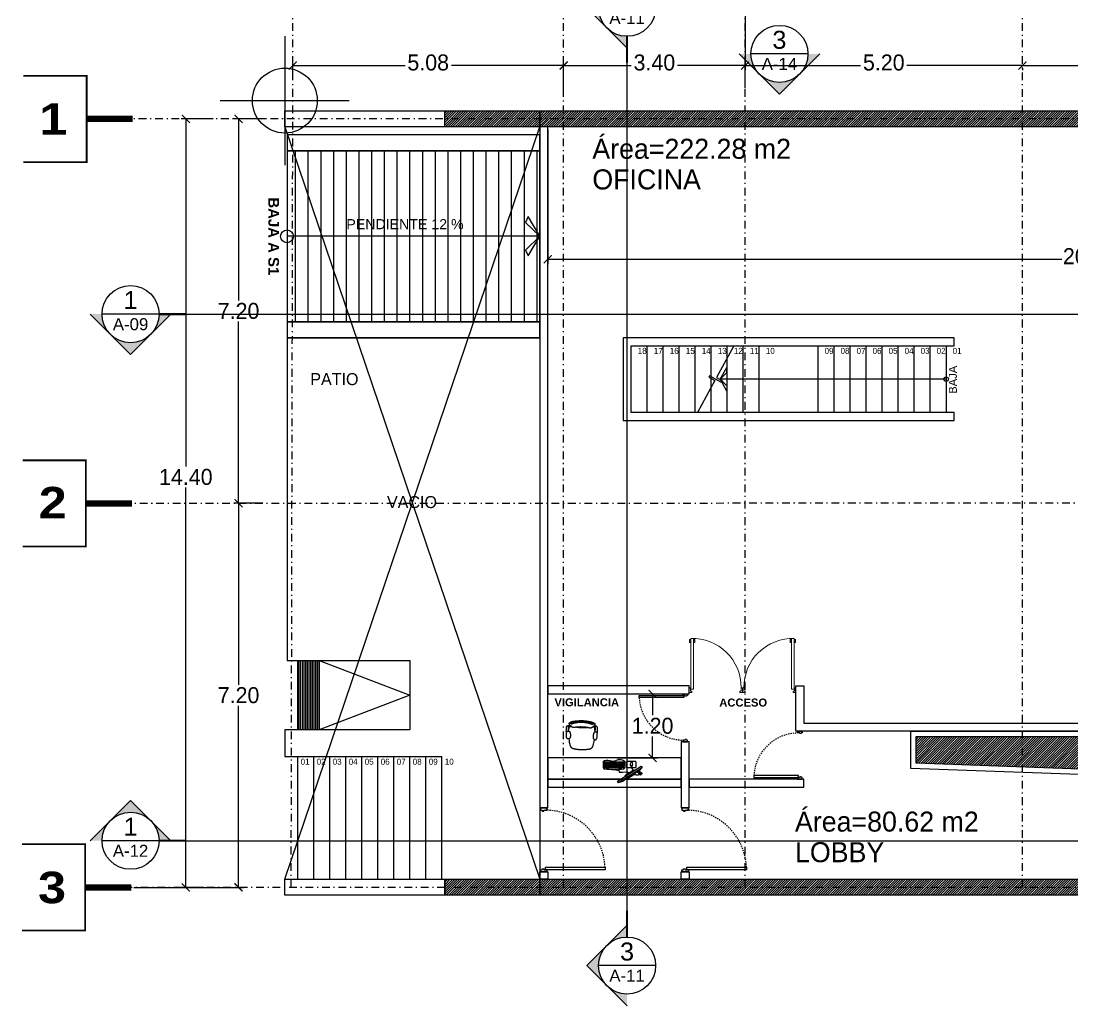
# Model space of a CAD drawing. Header units: millimetres. Extents: x -101 to 3415, y -52 to 1366.
# Drawn here: x 188.5 to 290.6, y 276.6 to 372.3 of the extents above; entities that cross this region are included whole.
import ezdxf
from ezdxf.enums import TextEntityAlignment as Align

# ---------------------------------------------------------------- set-up
doc = ezdxf.new("R2010")
doc.units = ezdxf.units.MM
doc.linetypes.add('DASHDOT2', pattern=[0.5, 0.25, -0.125, 0, -0.125])
doc.linetypes.add('XR PLANTA TIPO DE OFICINAS$0$HIDDEN2', pattern=[0.1875, 0.125, -0.0625])
doc.layers.add('00_ARQ', color=8, linetype='Continuous')
doc.styles.add('ARIAL', font='arial.ttf')
doc.styles.add('protot1', font='')
doc.styles.add('XR PB$0$XR PLANTA BAJA$0$estilo1', font='arialbd.ttf')
doc.styles.add('XR PB$0$XREF PLANTA BAJA$0$XREF PLANTA BAJA$0$PLANTA BAJA$1$TEXTO-ALB-125', font='arial.ttf', dxfattribs={"height": 0.19})
doc.styles.add('XR PLANTA TIPO DE OFICINAS$0$estilo1', font='arialbd.ttf')
doc.styles.add('XR PLANTA TIPO DE OFICINAS$0$TEXTO-ALB-100', font='arial.ttf', dxfattribs={"height": 0.15})
doc.styles.get('protot1').set_extended_font_data('Arial Black')
pattern_1 = [(45, (214.07732, 364.56311), (-0.11640017, 0.11640017), [])]

# ---------------------------------------------------------------- blocks, each defined once
blk = doc.blocks.new('saddaa')
at = {"linetype": 'ByBlock'}
for p, q in [((8.267, 57.39), (8.267, 54.972)), ((7.058, 56.181), (9.475, 56.181))]:
    blk.add_line(p, q, dxfattribs=at)
blk.add_circle((8.267, 56.181), 0.608, dxfattribs=at)
blk = doc.blocks.new('Compu')
at = {"linetype": 'Continuous'}
for p, q in [((979.49, 524.745), (979.49, 524.762)), ((979.49, 524.762), (979.506, 524.762)), ((979.49, 524.745), (979.506, 524.745)), ((979.49, 524.734), (979.506, 524.734)), ((979.49, 524.734), (979.49, 524.668)), ((979.49, 524.718), (979.506, 524.718)), ((979.49, 524.701), (979.506, 524.701)), ((979.49, 524.685), (979.506, 524.685)), ((979.49, 524.668), (979.506, 524.668)), ((979.49, 524.657), (979.506, 524.657)), ((979.49, 524.657), (979.506, 524.657)), ((979.49, 524.657), (979.49, 524.591)), ((979.49, 524.641), (979.506, 524.641)), ((979.49, 524.624), (979.506, 524.624)), ((979.612, 524.778), (979.505, 524.778)), ((979.506, 524.745), (979.506, 524.762)), ((979.506, 524.734), (979.506, 524.668)), ((979.506, 524.657), (979.506, 524.591)), ((979.523, 524.762), (979.605, 524.762)), ((979.523, 524.762), (979.523, 524.515)), ((979.523, 524.745), (979.605, 524.745)), ((979.523, 524.729), (979.605, 524.729)), ((979.523, 524.712), (979.605, 524.712)), ((979.523, 524.696), (979.589, 524.696)), ((979.523, 524.68), (979.589, 524.68)), ((979.523, 524.663), (979.589, 524.663)), ((979.523, 524.647), (979.589, 524.647)), ((979.523, 524.63), (979.589, 524.63)), ((979.539, 524.762), (979.539, 524.515)), ((979.556, 524.762), (979.556, 524.515)), ((979.572, 524.762), (979.572, 524.515)), ((979.589, 524.762), (979.589, 524.515)), ((979.605, 524.762), (979.605, 524.515)), ((979.209, 524.486), (979.24, 524.506)), ((979.493, 524.038), (979.209, 524.486)), ((979.24, 524.506), (979.525, 524.058)), ((979.49, 524.608), (979.506, 524.608)), ((979.49, 524.591), (979.506, 524.591)), ((979.49, 524.58), (979.506, 524.58)), ((979.49, 524.58), (979.49, 524.514)), ((979.49, 524.564), (979.506, 524.564)), ((979.49, 524.547), (979.506, 524.547)), ((979.49, 524.531), (979.506, 524.531)), ((979.49, 524.514), (979.506, 524.514)), ((979.49, 524.507), (979.506, 524.507)), ((979.49, 524.507), (979.49, 524.457)), ((979.49, 524.49), (979.506, 524.49)), ((979.49, 524.474), (979.506, 524.474)), ((979.49, 524.457), (979.506, 524.457)), ((979.49, 524.449), (979.49, 524.416)), ((979.49, 524.449), (979.506, 524.449)), ((979.506, 524.58), (979.506, 524.514)), ((979.506, 524.507), (979.506, 524.457)), ((979.506, 524.449), (979.506, 524.416)), ((979.523, 524.614), (979.589, 524.614)), ((979.523, 524.597), (979.605, 524.597)), ((979.523, 524.581), (979.605, 524.581)), ((979.523, 524.564), (979.605, 524.564)), ((979.523, 524.548), (979.605, 524.548)), ((979.523, 524.531), (979.605, 524.531)), ((979.523, 524.515), (979.605, 524.515)), ((979.523, 524.507), (979.556, 524.507)), ((979.523, 524.507), (979.523, 524.457)), ((979.523, 524.49), (979.556, 524.49)), ((979.523, 524.474), (979.556, 524.474)), ((979.523, 524.457), (979.556, 524.457)), ((979.523, 524.449), (979.605, 524.449)), ((979.523, 524.449), (979.523, 524.383)), ((979.523, 524.433), (979.589, 524.433)), ((979.539, 524.507), (979.539, 524.457)), ((979.539, 524.449), (979.539, 524.383)), ((979.556, 524.507), (979.556, 524.457)), ((979.556, 524.449), (979.556, 524.4)), ((979.572, 524.49), (979.572, 524.474)), ((979.572, 524.49), (979.605, 524.49)), ((979.572, 524.474), (979.605, 524.474)), ((979.572, 524.449), (979.572, 524.383)), ((979.589, 524.507), (979.589, 524.457)), ((979.589, 524.507), (979.605, 524.507)), ((979.589, 524.457), (979.605, 524.457)), ((979.589, 524.449), (979.589, 524.4)), ((979.605, 524.507), (979.605, 524.457)), ((979.605, 524.449), (979.605, 524.383)), ((979.42, 524.117), (979.249, 524.386)), ((979.283, 524.333), (979.277, 524.328)), ((979.379, 524.167), (979.277, 524.328)), ((979.339, 524.368), (979.331, 524.363)), ((979.442, 524.206), (979.339, 524.368)), ((979.49, 524.416), (979.506, 524.416)), ((979.49, 524.4), (979.506, 524.4)), ((979.49, 524.4), (979.49, 524.383)), ((979.49, 524.383), (979.506, 524.383)), ((979.505, 524.363), (979.612, 524.363)), ((979.506, 524.4), (979.506, 524.383)), ((979.519, 524.238), (979.522, 524.238)), ((979.523, 524.416), (979.605, 524.416)), ((979.523, 524.4), (979.605, 524.4)), ((979.523, 524.383), (979.605, 524.383)), ((979.525, 524.242), (979.532, 524.242)), ((979.525, 524.235), (979.532, 524.235)), ((979.535, 524.238), (979.538, 524.238)), ((979.538, 524.259), (979.538, 524.218)), ((979.386, 524.171), (979.379, 524.167)), ((979.388, 524.053), (979.391, 524.09)), ((979.442, 524.206), (979.434, 524.201)), ((979.525, 524.058), (979.493, 524.038))]:
    blk.add_line(p, q, dxfattribs=at)
for points in [[(979.469, 524.748, 0.041197), (979.469, 524.393, -1)], [(979.612, 524.778, -0.227424), (979.633, 524.653, 0.274794), (979.637, 524.527, -0.263799), (979.612, 524.363, 0.972735)]]:
    blk.add_lwpolyline(points, format="xyb", dxfattribs=at)
blk.add_lwpolyline([(979.507, 524.328), (979.6, 524.328, -0.414214), (979.617, 524.311), (979.617, 524.175, -0.414214), (979.6, 524.158), (979.507, 524.158, -0.414214), (979.49, 524.175), (979.49, 524.311, -0.414214)], format="xyb", close=True, dxfattribs=at)
for radius in [0.0298, 0.0198]:
    blk.add_circle((979.383, 524.072), radius, dxfattribs=at)
for centre, radius, start, end in [((979.51, 524.735), 0.0432, 97.0988, 162.6968), ((979.387, 524.476), 0.164, 184.4147, 213.3066), ((979.51, 524.405), 0.0432, 197.3347, 262.9327), ((979.525, 524.238), 0.00318, 90.0157, 270.0157), ((979.532, 524.238), 0.00318, 270.0157, 90.0157), ((979.56, 524.203), 0.164, 211.6026, 240.4945)]:
    blk.add_arc(centre, radius, start, end, dxfattribs=at)
for points, knots in [([(979.462, 524.57), (979.445, 524.446), (979.376, 524.534), (979.437, 524.329), (979.399, 524.292), (979.393, 524.283)], [0.0119838, 0.0119838, 0.0119838, 0.0119838, 0.0776723, 0.1999086, 0.2249997, 0.2249997, 0.2249997, 0.2249997]), ([(979.519, 524.239), (979.51, 524.243), (979.465, 524.234), (979.442, 524.194), (979.449, 524.182), (979.453, 524.173)], [0.0170207, 0.0170207, 0.0170207, 0.0170207, 0.0507873, 0.0917711, 0.1265068, 0.1265068, 0.1265068, 0.1265068]), ([(979.519, 524.238), (979.519, 524.243), (979.52, 524.252), (979.546, 524.263), (979.575, 524.265), (979.599, 524.246), (979.599, 524.238)], [0, 0, 0, 0, 0.01313491, 0.02566263, 0.0761904, 0.09949009, 0.09949009, 0.09949009, 0.09949009]), ([(979.519, 524.238), (979.519, 524.234), (979.52, 524.224), (979.546, 524.214), (979.575, 524.212), (979.599, 524.231), (979.599, 524.238)], [0, 0, 0, 0, 0.01313491, 0.02566263, 0.0761904, 0.09949009, 0.09949009, 0.09949009, 0.09949009]), ([(979.367, 524.183), (979.369, 524.2), (979.352, 524.118), (979.357, 524.098), (979.408, 524.075), (979.399, 524.074)], [0, 0, 0, 0, 0.0507079, 0.0986901, 0.1253706, 0.1253706, 0.1253706, 0.1253706])]:
    blk.add_open_spline(points, degree=3, knots=knots, dxfattribs=at)
for points in [[(979.433, 524.099), (979.423, 524.093), (979.411, 524.087), (979.396, 524.081)], [(979.411, 524.132), (979.407, 524.119), (979.403, 524.103), (979.397, 524.084)]]:
    blk.add_open_spline(points, degree=3, dxfattribs=at)
blk = doc.blocks.new('Atla314p')
blk.add_lwpolyline([(-0.186, -0.126), (-0.184, -0.127), (-0.182, -0.128), (-0.18, -0.129), (-0.178, -0.13), (-0.176, -0.131), (-0.174, -0.132), (-0.172, -0.133), (-0.17, -0.134), (-0.168, -0.134), (-0.166, -0.135), (-0.164, -0.135), (-0.161, -0.135), (-0.159, -0.135), (-0.157, -0.135), (-0.154, -0.135), (-0.151, -0.135), (-0.149, -0.134), (-0.146, -0.134), (-0.143, -0.133), (-0.14, -0.133), (-0.136, -0.132), (-0.133, -0.131), (-0.129, -0.13), (-0.124, -0.129), (-0.12, -0.129), (-0.115, -0.128), (-0.109, -0.127), (-0.104, -0.126), (-0.098, -0.126), (-0.092, -0.125), (-0.086, -0.124), (-0.08, -0.124), (-0.074, -0.123), (-0.069, -0.123), (-0.063, -0.122), (-0.057, -0.122), (-0.052, -0.121), (-0.047, -0.121), (-0.041, -0.121), (-0.036, -0.12), (-0.031, -0.12), (-0.027, -0.12), (-0.022, -0.12), (-0.017, -0.12), (-0.013, -0.12), (-0.009, -0.12), (-0.004, -0.12), (0, -0.119), (0.004, -0.12), (0.009, -0.12), (0.013, -0.12), (0.018, -0.12), (0.022, -0.12), (0.027, -0.12), (0.032, -0.12), (0.037, -0.12), (0.042, -0.121), (0.047, -0.121), (0.052, -0.121), (0.058, -0.122), (0.063, -0.122), (0.069, -0.123), (0.075, -0.123), (0.08, -0.124), (0.086, -0.124), (0.092, -0.125), (0.098, -0.126), (0.104, -0.126), (0.109, -0.127), (0.115, -0.128), (0.12, -0.129), (0.125, -0.129), (0.129, -0.13), (0.133, -0.131), (0.137, -0.132), (0.14, -0.133), (0.143, -0.133), (0.146, -0.134), (0.149, -0.134), (0.152, -0.135), (0.154, -0.135), (0.157, -0.135), (0.159, -0.135), (0.162, -0.135), (0.164, -0.135), (0.166, -0.135), (0.168, -0.134), (0.17, -0.134), (0.173, -0.133), (0.175, -0.132), (0.177, -0.131), (0.179, -0.13), (0.18, -0.129), (0.182, -0.128), (0.184, -0.127), (0.186, -0.126), (0.188, -0.125), (0.19, -0.123), (0.192, -0.122), (0.195, -0.12), (0.197, -0.118), (0.199, -0.116), (0.202, -0.114), (0.205, -0.112), (0.208, -0.109), (0.211, -0.106), (0.215, -0.104), (0.218, -0.1), (0.221, -0.097), (0.224, -0.094), (0.227, -0.091), (0.23, -0.088), (0.232, -0.085), (0.234, -0.082), (0.236, -0.079), (0.237, -0.076), (0.238, -0.073), (0.239, -0.071), (0.239, -0.068), (0.24, -0.066), (0.24, -0.063), (0.24, -0.061), (0.24, -0.059), (0.24, -0.057), (0.239, -0.055), (0.238, -0.053), (0.237, -0.051), (0.235, -0.049), (0.234, -0.047), (0.231, -0.045), (0.229, -0.043), (0.226, -0.041), (0.223, -0.038), (0.22, -0.036), (0.217, -0.035), (0.214, -0.033), (0.21, -0.031), (0.207, -0.029), (0.203, -0.028), (0.2, -0.027), (0.196, -0.025), (0.193, -0.024), (0.189, -0.023), (0.185, -0.022), (0.182, -0.021), (0.178, -0.02), (0.174, -0.019), (0.17, -0.018), (0.165, -0.017), (0.161, -0.016), (0.156, -0.015), (0.151, -0.014), (0.146, -0.013), (0.141, -0.012), (0.135, -0.012), (0.129, -0.011), (0.123, -0.01), (0.117, -0.009), (0.11, -0.008), (0.103, -0.007), (0.096, -0.007), (0.088, -0.006), (0.081, -0.005), (0.073, -0.004), (0.066, -0.003), (0.059, -0.003), (0.052, -0.002), (0.045, -0.002), (0.038, -0.001), (0.032, -0.001), (0.027, -0.001), (0.021, 0), (0.016, 0), (0.01, 0), (0.005, 0), (0, 0), (-0.005, 0), (-0.01, 0), (-0.016, 0), (-0.021, 0), (-0.026, -0.001), (-0.032, -0.001), (-0.038, -0.001), (-0.045, -0.002), (-0.052, -0.002), (-0.059, -0.003), (-0.066, -0.003), (-0.073, -0.004), (-0.081, -0.005), (-0.088, -0.006), (-0.096, -0.007), (-0.103, -0.007), (-0.11, -0.008), (-0.116, -0.009), (-0.123, -0.01), (-0.129, -0.011), (-0.135, -0.012), (-0.141, -0.012), (-0.146, -0.013), (-0.151, -0.014), (-0.156, -0.015), (-0.161, -0.016), (-0.165, -0.017), (-0.169, -0.018), (-0.174, -0.019), (-0.178, -0.02), (-0.181, -0.021), (-0.185, -0.022), (-0.189, -0.023), (-0.193, -0.024), (-0.196, -0.025), (-0.2, -0.027), (-0.203, -0.028), (-0.207, -0.029), (-0.21, -0.031), (-0.213, -0.033), (-0.217, -0.035), (-0.22, -0.036), (-0.223, -0.038), (-0.226, -0.041), (-0.229, -0.043), (-0.231, -0.045), (-0.233, -0.047), (-0.235, -0.049), (-0.237, -0.051), (-0.238, -0.053), (-0.239, -0.055), (-0.24, -0.057), (-0.24, -0.059), (-0.24, -0.061), (-0.24, -0.063), (-0.24, -0.066), (-0.239, -0.068), (-0.239, -0.071), (-0.238, -0.073), (-0.237, -0.076), (-0.236, -0.079), (-0.234, -0.082), (-0.232, -0.085), (-0.23, -0.088), (-0.227, -0.091), (-0.224, -0.094), (-0.221, -0.097), (-0.218, -0.1), (-0.214, -0.104), (-0.211, -0.106), (-0.208, -0.109), (-0.205, -0.112), (-0.202, -0.114), (-0.199, -0.116), (-0.197, -0.118), (-0.194, -0.12), (-0.192, -0.122), (-0.19, -0.123), (-0.188, -0.125)], close=True)
for points in [[(-0.275, -0.21), (-0.271, -0.209), (-0.267, -0.208), (-0.263, -0.207), (-0.259, -0.206), (-0.256, -0.206), (-0.253, -0.206), (-0.251, -0.206), (-0.248, -0.206), (-0.246, -0.206), (-0.244, -0.206), (-0.243, -0.206), (-0.241, -0.207), (-0.239, -0.207), (-0.238, -0.208), (-0.237, -0.208), (-0.235, -0.209), (-0.234, -0.21), (-0.233, -0.211), (-0.232, -0.212), (-0.23, -0.214), (-0.229, -0.215), (-0.228, -0.217), (-0.227, -0.219), (-0.225, -0.221), (-0.224, -0.224), (-0.223, -0.227), (-0.222, -0.23), (-0.221, -0.234), (-0.219, -0.238), (-0.218, -0.242), (-0.217, -0.246), (-0.216, -0.25), (-0.216, -0.254), (-0.215, -0.259), (-0.214, -0.263), (-0.214, -0.268), (-0.214, -0.273), (-0.213, -0.277), (-0.213, -0.282), (-0.213, -0.287), (-0.213, -0.292), (-0.213, -0.296), (-0.213, -0.301), (-0.213, -0.306), (-0.214, -0.31), (-0.214, -0.315), (-0.216, -0.319), (-0.217, -0.324), (-0.219, -0.328), (-0.221, -0.332), (-0.224, -0.336), (-0.227, -0.339), (-0.23, -0.342), (-0.233, -0.345), (-0.237, -0.347), (-0.24, -0.349), (-0.244, -0.35), (-0.247, -0.35), (-0.251, -0.35), (-0.254, -0.35), (-0.258, -0.35), (-0.261, -0.349), (-0.264, -0.348), (-0.267, -0.347), (-0.27, -0.345), (-0.272, -0.344), (-0.274, -0.342), (-0.277, -0.339), (-0.278, -0.336), (-0.28, -0.331), (-0.282, -0.326), (-0.283, -0.32), (-0.284, -0.312), (-0.286, -0.303), (-0.287, -0.293), (-0.287, -0.283), (-0.288, -0.272), (-0.289, -0.261), (-0.29, -0.251), (-0.29, -0.241), (-0.29, -0.231), (-0.291, -0.222), (-0.291, -0.213), (-0.291, -0.205), (-0.292, -0.198), (-0.292, -0.19), (-0.292, -0.183), (-0.292, -0.177), (-0.292, -0.17), (-0.292, -0.164), (-0.292, -0.158), (-0.292, -0.152), (-0.292, -0.146), (-0.292, -0.141), (-0.291, -0.137), (-0.291, -0.132), (-0.29, -0.128), (-0.29, -0.125), (-0.289, -0.122), (-0.288, -0.119), (-0.287, -0.117), (-0.286, -0.115), (-0.285, -0.112), (-0.283, -0.111), (-0.282, -0.109), (-0.28, -0.107), (-0.278, -0.106), (-0.276, -0.104), (-0.273, -0.103), (-0.27, -0.101), (-0.268, -0.1), (-0.265, -0.099), (-0.261, -0.098), (-0.258, -0.097), (-0.254, -0.096), (-0.249, -0.096), (-0.244, -0.095), (-0.238, -0.095), (-0.232, -0.094), (-0.224, -0.094)], [(-0.247, -0.206), (-0.248, -0.192), (-0.249, -0.18), (-0.25, -0.171), (-0.251, -0.162), (-0.251, -0.155), (-0.252, -0.149), (-0.252, -0.145), (-0.252, -0.14), (-0.252, -0.137), (-0.252, -0.133), (-0.252, -0.13), (-0.251, -0.128), (-0.251, -0.125), (-0.25, -0.123), (-0.25, -0.121), (-0.249, -0.119), (-0.248, -0.117), (-0.248, -0.115), (-0.247, -0.114), (-0.245, -0.112), (-0.244, -0.109), (-0.242, -0.107), (-0.239, -0.105), (-0.236, -0.103)], [(-0.249, -0.119), (-0.247, -0.118), (-0.244, -0.118), (-0.239, -0.117), (-0.234, -0.117), (-0.227, -0.117), (-0.22, -0.117), (-0.213, -0.118), (-0.197, -0.118)], [(-0.246, -0.206), (-0.246, -0.197), (-0.245, -0.19), (-0.245, -0.183), (-0.244, -0.176), (-0.244, -0.17), (-0.244, -0.165), (-0.244, -0.161), (-0.244, -0.156), (-0.243, -0.152), (-0.243, -0.149), (-0.243, -0.145), (-0.243, -0.142), (-0.242, -0.14), (-0.242, -0.137), (-0.242, -0.135), (-0.241, -0.133), (-0.241, -0.13), (-0.241, -0.128), (-0.24, -0.127), (-0.24, -0.125), (-0.239, -0.123), (-0.238, -0.121), (-0.237, -0.119), (-0.236, -0.117)], [(0.239, -0.066), (0.229, -0.06), (0.22, -0.056), (0.211, -0.052), (0.203, -0.048), (0.195, -0.046), (0.188, -0.043), (0.182, -0.041), (0.175, -0.039), (0.169, -0.038), (0.163, -0.036), (0.156, -0.034), (0.15, -0.033), (0.142, -0.031), (0.134, -0.029), (0.125, -0.028), (0.115, -0.027), (0.103, -0.025), (0.091, -0.024), (0.077, -0.023), (0.063, -0.022), (0.048, -0.021), (0.033, -0.021), (0.017, -0.02), (0.001, -0.02), (-0.015, -0.02), (-0.031, -0.021), (-0.047, -0.021), (-0.062, -0.022), (-0.076, -0.023), (-0.09, -0.024), (-0.102, -0.025), (-0.114, -0.027), (-0.124, -0.028), (-0.134, -0.029), (-0.142, -0.031), (-0.149, -0.033), (-0.156, -0.034), (-0.163, -0.036), (-0.169, -0.038), (-0.175, -0.039), (-0.182, -0.041), (-0.188, -0.043), (-0.195, -0.046), (-0.203, -0.048), (-0.211, -0.052), (-0.219, -0.056), (-0.229, -0.06), (-0.239, -0.066)], [(-0.203, -0.074), (-0.191, -0.069), (-0.18, -0.065), (-0.17, -0.061), (-0.16, -0.058), (-0.151, -0.055), (-0.142, -0.053), (-0.133, -0.05), (-0.125, -0.048), (-0.117, -0.046), (-0.11, -0.045), (-0.102, -0.043), (-0.095, -0.042), (-0.088, -0.04), (-0.081, -0.039), (-0.074, -0.038), (-0.066, -0.038), (-0.059, -0.037), (-0.051, -0.036), (-0.042, -0.035), (-0.034, -0.035), (-0.026, -0.034), (-0.017, -0.034), (-0.009, -0.034), (0, -0.034), (0.009, -0.034), (0.017, -0.034), (0.026, -0.034), (0.034, -0.035), (0.043, -0.035), (0.051, -0.036), (0.059, -0.037), (0.066, -0.038), (0.074, -0.038), (0.081, -0.039), (0.088, -0.04), (0.095, -0.042), (0.103, -0.043), (0.11, -0.045), (0.117, -0.046), (0.125, -0.048), (0.133, -0.05), (0.142, -0.053), (0.151, -0.055), (0.16, -0.058), (0.17, -0.061), (0.181, -0.065), (0.192, -0.069), (0.203, -0.074)], [(-0.112, -0.127), (-0.096, -0.13), (-0.081, -0.131), (-0.067, -0.133), (-0.053, -0.134), (-0.04, -0.135), (-0.026, -0.135), (-0.013, -0.136), (0, -0.136), (0.013, -0.136), (0.026, -0.135), (0.04, -0.135), (0.053, -0.134), (0.067, -0.133), (0.082, -0.131), (0.096, -0.13), (0.112, -0.127)], [(0.249, -0.119), (0.248, -0.118), (0.244, -0.118), (0.24, -0.117), (0.234, -0.117), (0.228, -0.117), (0.221, -0.117), (0.213, -0.118), (0.197, -0.118)], [(0.276, -0.21), (0.271, -0.209), (0.267, -0.208), (0.263, -0.207), (0.26, -0.206), (0.257, -0.206), (0.254, -0.206), (0.251, -0.206), (0.249, -0.206), (0.246, -0.206), (0.245, -0.206), (0.243, -0.206), (0.241, -0.207), (0.24, -0.207), (0.238, -0.208), (0.237, -0.208), (0.235, -0.209), (0.234, -0.21), (0.233, -0.211), (0.232, -0.212), (0.231, -0.214), (0.229, -0.215), (0.228, -0.217), (0.227, -0.219), (0.226, -0.221), (0.224, -0.224), (0.223, -0.227), (0.222, -0.23), (0.221, -0.234), (0.22, -0.238), (0.219, -0.242), (0.218, -0.246), (0.217, -0.25), (0.216, -0.254), (0.215, -0.259), (0.215, -0.263), (0.214, -0.268), (0.214, -0.273), (0.213, -0.277), (0.213, -0.282), (0.213, -0.287), (0.213, -0.292), (0.213, -0.296), (0.213, -0.301), (0.213, -0.306), (0.214, -0.31), (0.215, -0.315), (0.216, -0.319), (0.217, -0.324), (0.219, -0.328), (0.222, -0.332), (0.224, -0.336), (0.227, -0.339), (0.23, -0.342), (0.233, -0.345), (0.237, -0.347), (0.24, -0.349), (0.244, -0.35), (0.248, -0.35), (0.251, -0.35), (0.255, -0.35), (0.258, -0.35), (0.261, -0.349), (0.264, -0.348), (0.267, -0.347), (0.27, -0.345), (0.272, -0.344), (0.275, -0.342), (0.277, -0.339), (0.279, -0.336), (0.28, -0.331), (0.282, -0.326), (0.283, -0.32), (0.285, -0.312), (0.286, -0.303), (0.287, -0.293), (0.288, -0.283), (0.288, -0.272), (0.289, -0.261), (0.29, -0.251), (0.29, -0.241), (0.291, -0.231), (0.291, -0.222), (0.291, -0.213), (0.292, -0.205), (0.292, -0.198), (0.292, -0.19), (0.292, -0.183), (0.292, -0.177), (0.292, -0.17), (0.292, -0.164), (0.292, -0.158), (0.292, -0.152), (0.292, -0.146), (0.292, -0.141), (0.291, -0.137), (0.291, -0.132), (0.291, -0.128), (0.29, -0.125), (0.289, -0.122), (0.288, -0.119), (0.287, -0.117), (0.286, -0.115), (0.285, -0.112), (0.284, -0.111), (0.282, -0.109), (0.28, -0.107), (0.278, -0.106), (0.276, -0.104), (0.273, -0.103), (0.271, -0.101), (0.268, -0.1), (0.265, -0.099), (0.261, -0.098), (0.258, -0.097), (0.254, -0.096), (0.249, -0.096), (0.244, -0.095), (0.238, -0.095), (0.232, -0.095), (0.224, -0.094)], [(0.247, -0.206), (0.249, -0.192), (0.25, -0.18), (0.251, -0.171), (0.251, -0.162), (0.252, -0.155), (0.252, -0.149), (0.252, -0.145), (0.252, -0.14), (0.252, -0.137), (0.252, -0.133), (0.252, -0.13), (0.251, -0.128), (0.251, -0.125), (0.251, -0.123), (0.25, -0.121), (0.249, -0.119), (0.249, -0.117), (0.248, -0.115), (0.247, -0.114), (0.245, -0.112), (0.244, -0.109), (0.242, -0.107), (0.239, -0.105), (0.236, -0.103)], [(0.246, -0.206), (0.246, -0.197), (0.245, -0.19), (0.245, -0.183), (0.245, -0.176), (0.244, -0.17), (0.244, -0.165), (0.244, -0.161), (0.244, -0.156), (0.244, -0.152), (0.243, -0.149), (0.243, -0.145), (0.243, -0.142), (0.243, -0.14), (0.242, -0.137), (0.242, -0.135), (0.242, -0.133), (0.241, -0.13), (0.241, -0.128), (0.24, -0.127), (0.24, -0.125), (0.239, -0.123), (0.238, -0.121), (0.237, -0.119), (0.236, -0.117)], [(0.241, -0.349), (0.235, -0.386), (0.23, -0.412), (0.225, -0.432), (0.222, -0.448), (0.218, -0.46), (0.215, -0.47), (0.213, -0.477), (0.21, -0.482), (0.208, -0.486), (0.206, -0.49), (0.204, -0.494), (0.202, -0.497), (0.2, -0.499), (0.198, -0.502), (0.196, -0.504), (0.193, -0.506), (0.191, -0.508), (0.189, -0.51), (0.186, -0.512), (0.184, -0.514), (0.181, -0.516), (0.178, -0.517), (0.175, -0.519), (0.171, -0.521), (0.167, -0.522), (0.163, -0.524), (0.159, -0.525), (0.154, -0.526), (0.149, -0.527), (0.144, -0.528), (0.139, -0.529), (0.133, -0.53), (0.128, -0.531), (0.122, -0.532), (0.116, -0.533), (0.109, -0.534), (0.103, -0.535), (0.096, -0.536), (0.09, -0.537), (0.084, -0.538), (0.077, -0.538), (0.071, -0.539), (0.065, -0.539), (0.059, -0.54), (0.053, -0.54), (0.047, -0.541), (0.042, -0.541), (0.036, -0.541), (0.031, -0.542), (0.026, -0.542), (0.022, -0.542), (0.017, -0.542), (0.013, -0.542), (0.008, -0.542), (0.004, -0.542), (0, -0.542), (-0.004, -0.542), (-0.009, -0.542), (-0.013, -0.542), (-0.017, -0.542), (-0.022, -0.542), (-0.027, -0.542), (-0.031, -0.542), (-0.036, -0.541), (-0.042, -0.541), (-0.047, -0.541), (-0.053, -0.54), (-0.059, -0.54), (-0.065, -0.539), (-0.071, -0.539), (-0.077, -0.538), (-0.083, -0.538), (-0.09, -0.537), (-0.096, -0.536), (-0.103, -0.535), (-0.109, -0.534), (-0.115, -0.533), (-0.121, -0.532), (-0.127, -0.531), (-0.133, -0.53), (-0.139, -0.529), (-0.144, -0.528), (-0.149, -0.527), (-0.154, -0.526), (-0.159, -0.525), (-0.163, -0.524), (-0.167, -0.522), (-0.171, -0.521), (-0.174, -0.519), (-0.178, -0.517), (-0.181, -0.516), (-0.184, -0.514), (-0.186, -0.512), (-0.189, -0.51), (-0.191, -0.508), (-0.193, -0.506), (-0.195, -0.504), (-0.197, -0.502), (-0.199, -0.499), (-0.201, -0.497), (-0.203, -0.494), (-0.206, -0.49), (-0.208, -0.486), (-0.21, -0.482), (-0.212, -0.477), (-0.215, -0.47), (-0.218, -0.46), (-0.221, -0.448), (-0.225, -0.432), (-0.23, -0.412), (-0.235, -0.386), (-0.241, -0.349)]]:
    blk.add_lwpolyline(points)
blk = doc.blocks.new('_ArchTick')
at = {"color": 0, "linetype": 'ByBlock', "const_width": 0.15}
blk.add_lwpolyline([(-0.5, -0.5), (0.5, 0.5)], dxfattribs=at)
blk = doc.blocks.new('EJE_HOR')
at = {"color": 1, "linetype": 'Continuous', "const_width": 0.025}
blk.add_lwpolyline([(-0.616, 0.909), (-0.616, 0.005), (0.616, 0.005), (0.616, 0.909)], dxfattribs=at)
at = {"color": 2, "linetype": 'Continuous', "const_width": 0.09}
blk.add_lwpolyline([(0, 0), (0, -0.652)], dxfattribs=at)
at = {"color": 4, "style": 'protot1', "oblique": 360}
blk.add_attdef('EJE', text='', height=0.45, dxfattribs=at).set_placement((0, 0.279), align=Align.CENTER)
blk = doc.blocks.new('*U84')
blk.add_hatch(color=256).paths.add_polyline_path([(-0.806, 0), (0.001, -0.807), (0.807, 0), (0.571, 0, -1), (-0.569, 0)])
blk.add_line((0.571, 0), (-0.569, 0))
blk.add_lwpolyline([(0.807, 0), (0.001, -0.807), (-0.806, 0)])
blk.add_circle((0.001, 0), 0.57)
at = {"style": 'ARIAL'}
for tag, height, p in [('FACHADA', 0.36, (0, 0.101)), ('REFERENCIA', 0.24, (0, -0.321))]:
    blk.add_attdef(tag, text='', height=height, dxfattribs=at).set_placement(p, align=Align.CENTER)
blk = doc.blocks.new('*U86')
at = {"linetype": 'Continuous'}
blk.add_hatch(color=256, dxfattribs=at).paths.add_polyline_path([(0, -0.807), (-0.807, 0), (-0.57, 0, 1), (0.57, 0), (0.773, 0), (0.79, -0.017)])
blk.add_line((0.57, 0), (-0.57, 0), dxfattribs=at)
blk.add_lwpolyline([(0.807, 0), (0, -0.807), (-0.807, 0)], dxfattribs=at)
at = {"linetype": 'Continuous', "const_width": 0.0409}
blk.add_lwpolyline([(0.57, 0), (1.098, 0)], dxfattribs=at)
at = {"linetype": 'Continuous'}
blk.add_circle((0, 0), 0.57, dxfattribs=at)
at = {"linetype": 'Continuous', "style": 'ARIAL'}
for tag, height, p in [('CORTE', 0.36, (0, 0.101)), ('REFERENCIA', 0.24, (0, -0.321))]:
    blk.add_attdef(tag, text='', height=height, dxfattribs=at).set_placement(p, align=Align.CENTER)
blk = doc.blocks.new('*U89')
at = {"linetype": 'Continuous'}
blk.add_hatch(color=256, dxfattribs=at).paths.add_polyline_path([(-0.807, 0), (0, -0.807), (0, -0.57, -1), (0, 0.57), (0, 0.773), (-0.017, 0.79)])
blk.add_line((0.57, 0), (-0.57, 0), dxfattribs=at)
at = {"linetype": 'Continuous', "const_width": 0.0409}
blk.add_lwpolyline([(0, 0.57), (0, 1.098)], dxfattribs=at)
at = {"linetype": 'Continuous'}
blk.add_lwpolyline([(0, 0.807), (-0.807, 0), (0, -0.807)], dxfattribs=at)
blk.add_circle((0, 0), 0.57, dxfattribs=at)
at = {"linetype": 'Continuous', "style": 'ARIAL'}
for tag, height, p in [('CORTE', 0.36, (0, 0.101)), ('REFERENCIA', 0.24, (0, -0.321))]:
    blk.add_attdef(tag, text='', height=height, dxfattribs=at).set_placement(p, align=Align.CENTER)
blk = doc.blocks.new('*U90')
at = {"linetype": 'Continuous'}
blk.add_hatch(color=256, dxfattribs=at).paths.add_polyline_path([(-0.807, 0), (0, 0.807), (0, 0.57, 1), (0, -0.57), (0, -0.773), (-0.017, -0.79)])
blk.add_line((0.57, 0), (-0.57, 0), dxfattribs=at)
blk.add_lwpolyline([(0, -0.807), (-0.807, 0), (0, 0.807)], dxfattribs=at)
at = {"linetype": 'Continuous', "const_width": 0.0409}
blk.add_lwpolyline([(0, -0.57), (0, -1.098)], dxfattribs=at)
at = {"linetype": 'Continuous'}
blk.add_circle((0, 0), 0.57, dxfattribs=at)
at = {"linetype": 'Continuous', "style": 'ARIAL'}
for tag, height, p in [('CORTE', 0.36, (0, 0.101)), ('REFERENCIA', 0.24, (0, -0.321))]:
    blk.add_attdef(tag, text='', height=height, dxfattribs=at).set_placement(p, align=Align.CENTER)
blk = doc.blocks.new('*U83')
at = {"linetype": 'Continuous'}
blk.add_hatch(color=256, dxfattribs=at).paths.add_polyline_path([(0, 0.807), (-0.807, 0), (-0.57, 0, -1), (0.57, 0), (0.773, 0), (0.79, 0.017)])
blk.add_line((0.57, 0), (-0.57, 0), dxfattribs=at)
blk.add_lwpolyline([(0.807, 0), (0, 0.807), (-0.807, 0)], dxfattribs=at)
at = {"linetype": 'Continuous', "const_width": 0.0409}
blk.add_lwpolyline([(0.57, 0), (1.098, 0)], dxfattribs=at)
at = {"linetype": 'Continuous'}
blk.add_circle((0, 0), 0.57, dxfattribs=at)
at = {"linetype": 'Continuous', "style": 'ARIAL'}
for tag, height, p in [('CORTE', 0.36, (0, 0.101)), ('REFERENCIA', 0.24, (0, -0.321))]:
    blk.add_attdef(tag, text='', height=height, dxfattribs=at).set_placement(p, align=Align.CENTER)

msp = doc.modelspace()

# ---------------------------------------------------------------- hatches: boundary and pattern name
at = {"layer": '00_ARQ'}
h = msp.add_hatch(dxfattribs=at)
h.set_pattern_fill('ANSI31', color=9, scale=0.051847)
h.set_pattern_definition(pattern_1)
h.paths.add_polyline_path([(238.843, 362.007), (229.631, 362.007), (229.631, 363.563), (238.843, 363.563)])
h = msp.add_hatch(dxfattribs=at)
h.set_pattern_fill('ANSI31', color=9, scale=0.051847)
h.set_pattern_definition(pattern_1)
h.paths.add_polyline_path([(238.843, 363.563), (345.7, 363.563), (345.7, 362.007), (238.843, 362.007)])
h = msp.add_hatch(dxfattribs=at)
h.set_pattern_fill('ANSI31', color=9, scale=0.388854, angle=45)
h.set_pattern_definition([(270, (-54.0206, 582.3984), (-1.2346102, -6e-17), [])])
h.paths.add_polyline_path([(214.297, 343.083), (238.848, 343.083), (238.848, 359.674), (214.297, 359.674)])
at = {"layer": '00_ARQ', "ltscale": 2}
h = msp.add_hatch(dxfattribs=at)
h.set_pattern_fill('LINE', color=9, scale=0.051847, angle=90, style=0)
h.set_pattern_definition([(90, (2505.40552, -2596.05664), (-0.164614694, 5e-17), [])])
h.paths.add_polyline_path([(215.335, 303.435), (215.334, 310.176), (217.409, 310.176), (217.409, 303.435)])
at = {"layer": '00_ARQ'}
h = msp.add_hatch(dxfattribs=at)
h.set_pattern_fill('LINE,_O', color=9, scale=0.051847, angle=45)
h.set_pattern_definition(pattern_1)
h.paths.add_polyline_path([(275.395, 302.786), (317.95, 302.786), (317.95, 298.638), (275.395, 300.194)])
h = msp.add_hatch(dxfattribs=at)
h.set_pattern_fill('ANSI31', color=9, scale=0.051847)
h.set_pattern_definition(pattern_1)
h.paths.add_polyline_path([(238.843, 287.363), (229.631, 287.363), (229.631, 288.918), (238.843, 288.918)])
h = msp.add_hatch(dxfattribs=at)
h.set_pattern_fill('ANSI31', color=9, scale=0.051847)
h.set_pattern_definition(pattern_1)
h.paths.add_polyline_path([(238.843, 288.918), (345.7, 288.918), (345.7, 287.363), (238.843, 287.363)])

# ---------------------------------------------------------------- linework, layer by layer
at = {"layer": '00_ARQ', "color": 9, "linetype": 'DASHDOT2', "ltscale": 3}
for p, q in [((214.698, 288.141), (214.883, 378.34)), ((241.166, 288.135), (241.166, 378.34)), ((258.793, 288.136), (258.793, 378.34)), ((285.734, 288.137), (285.734, 378.34)), ((371.827, 362.785), (199.297, 362.778)), ((371.934, 325.463), (199.221, 325.43)), ((372.041, 288.141), (199.144, 288.133))]:
    msp.add_line(p, q, dxfattribs=at)
at = {"layer": '00_ARQ', "color": 9}
for p, q in [((258.793, 378.08), (258.793, 367.504)), ((214.851, 367.098), (214.851, 368.437)), ((214.851, 367.97), (225.753, 367.97)), ((241.166, 367.97), (230.264, 367.97)), ((241.166, 365.647), (241.166, 368.437)), ((241.166, 368.229), (241.166, 368.437)), ((241.166, 367.97), (247.729, 367.97)), ((247.326, 285.876), (247.326, 368.24)), ((258.793, 367.97), (252.23, 367.97)), ((258.793, 365.782), (258.793, 368.437)), ((258.793, 367.97), (270.013, 367.97)), ((285.734, 367.97), (274.514, 367.97)), ((285.734, 367.711), (285.734, 367.504)), ((214.075, 288.918), (238.843, 362.007)), ((214.077, 362.007), (238.843, 288.918)), ((239.62, 361.748), (239.62, 348.683)), ((239.62, 349.15), (289.55, 349.15)), ((204.431, 343.817), (379.84, 343.817)), ((256.368, 337.509), (257.028, 338.621)), ((257.022, 338.148), (257.028, 338.621)), ((256.368, 337.509), (257.022, 338.148)), ((278.32, 337.509), (256.368, 337.509)), ((256.368, 337.509), (257.007, 336.856)), ((256.368, 337.509), (257.001, 336.383)), ((257.007, 336.856), (257.001, 336.383)), ((211.945, 325.461), (209.117, 325.461)), ((209.584, 325.461), (209.584, 307.824)), ((226.222, 310.177), (226.223, 303.435)), ((246.361, 306.934), (250.273, 306.934)), ((249.806, 306.934), (249.806, 304.85)), ((209.584, 288.133), (209.584, 305.77)), ((249.806, 300.712), (249.806, 302.796)), ((246.361, 300.712), (250.273, 300.712)), ((238.843, 295.853), (238.843, 288.918)), ((204.431, 292.664), (379.84, 292.664)), ((199.403, 288.133), (210.051, 288.133))]:
    msp.add_line(p, q, dxfattribs=at)
at = {"layer": '00_ARQ', "color": 9, "linetype": 'Continuous'}
for p, q in [((285.734, 368.229), (285.734, 368.437)), ((285.734, 367.97), (297.892, 367.97)), ((207.124, 362.781), (203.993, 362.781)), ((204.46, 362.781), (204.46, 329.025)), ((212.188, 362.783), (209.117, 362.783)), ((209.584, 362.783), (209.584, 345.149)), ((209.584, 325.461), (209.584, 343.094)), ((204.46, 288.137), (204.46, 326.97)), ((211.945, 325.461), (209.117, 325.461)), ((206.21, 288.137), (203.993, 288.137))]:
    msp.add_line(p, q, dxfattribs=at)
at = {"layer": '00_ARQ', "color": 9, "linetype": 'Continuous', "lineweight": 0}
for p, q in [((253.386, 312.198), (253.386, 311.938)), ((253.451, 312.198), (253.386, 312.198)), ((253.386, 311.938), (253.451, 311.938)), ((253.451, 312.198), (253.451, 312.133)), ((253.451, 312.133), (253.516, 312.133)), ((253.451, 312.003), (253.516, 312.003)), ((253.451, 311.938), (253.451, 312.003)), ((253.515, 312.326), (253.515, 307.4)), ((253.775, 312.326), (253.515, 312.326)), ((253.839, 312.133), (253.774, 312.133)), ((253.839, 312.003), (253.774, 312.003)), ((253.775, 307.4), (253.775, 312.326)), ((253.839, 312.198), (253.839, 312.133)), ((253.839, 312.198), (253.904, 312.198)), ((253.839, 311.938), (253.839, 312.003)), ((253.904, 311.938), (253.839, 311.938)), ((253.904, 312.198), (253.904, 311.938)), ((263.186, 312.198), (263.186, 311.938)), ((263.25, 312.198), (263.186, 312.198)), ((263.186, 311.938), (263.25, 311.938)), ((263.25, 312.198), (263.25, 312.133)), ((263.25, 312.133), (263.315, 312.133)), ((263.25, 311.938), (263.25, 312.003)), ((263.25, 312.003), (263.315, 312.003)), ((263.315, 312.326), (263.574, 312.326)), ((263.315, 307.4), (263.315, 312.326)), ((263.638, 312.133), (263.573, 312.133)), ((263.638, 312.003), (263.573, 312.003)), ((263.574, 312.326), (263.574, 307.4)), ((263.638, 312.198), (263.703, 312.198)), ((263.638, 312.198), (263.638, 312.133)), ((263.638, 311.938), (263.638, 312.003)), ((263.703, 311.938), (263.638, 311.938)), ((263.703, 312.198), (263.703, 311.938)), ((253.36, 307.53), (253.36, 307.063)), ((253.36, 307.53), (253.49, 307.53)), ((253.619, 307.063), (253.36, 307.063)), ((253.49, 307.53), (253.49, 307.193)), ((253.49, 307.193), (253.619, 307.193)), ((253.515, 307.4), (253.775, 307.4)), ((253.619, 307.193), (253.619, 307.063)), ((258.415, 307.193), (258.285, 307.193)), ((258.285, 307.193), (258.285, 307.063)), ((258.285, 307.063), (258.545, 307.063)), ((258.415, 307.53), (258.415, 307.193)), ((258.545, 307.53), (258.415, 307.53)), ((258.545, 307.323), (258.545, 307.53)), ((258.545, 307.323), (258.545, 307.53)), ((258.545, 307.53), (258.674, 307.53)), ((258.545, 307.063), (258.545, 307.323)), ((258.545, 307.063), (258.545, 307.323)), ((258.804, 307.063), (258.545, 307.063)), ((258.674, 307.53), (258.674, 307.193)), ((258.674, 307.193), (258.804, 307.193)), ((258.804, 307.193), (258.804, 307.063)), ((263.574, 307.4), (263.315, 307.4)), ((263.47, 307.193), (263.47, 307.063)), ((263.6, 307.193), (263.47, 307.193)), ((263.47, 307.063), (263.729, 307.063)), ((263.729, 307.53), (263.6, 307.53)), ((263.6, 307.53), (263.6, 307.193)), ((263.729, 307.53), (263.729, 307.063))]:
    msp.add_line(p, q, dxfattribs=at)
at = {"layer": '00_ARQ', "color": 9}
for points in [[(229.631, 362.007), (214.072, 362.007), (214.077, 363.563), (229.631, 363.563)], [(238.848, 351.379), (237.474, 350.032), (237.731, 349.467), (238.848, 351.379), (237.731, 353.29), (237.474, 352.725), (238.848, 351.379), (214.297, 351.379)], [(238.843, 341.528), (214.292, 341.528), (214.292, 310.176), (226.222, 310.177)], [(247.73, 334.269), (247.73, 340.75), (279.097, 340.75), (279.097, 341.528), (246.952, 341.528), (246.952, 333.491), (279.097, 333.491), (279.097, 334.269), (247.73, 334.269)], [(247.73, 335.047), (247.73, 340.75)], [(249.285, 334.269), (249.285, 340.75)], [(250.841, 334.269), (250.841, 340.75)], [(252.396, 334.269), (252.396, 340.75)], [(253.952, 334.269), (253.952, 340.75)], [(257.695, 340.75), (256.006, 337.654), (256.589, 337.336), (256.51, 337.192), (255.927, 337.509), (255.345, 337.827), (255.266, 337.682), (255.849, 337.365), (254.16, 334.269)], [(255.507, 334.269), (255.507, 340.75)], [(257.062, 334.269), (257.062, 340.75)], [(258.618, 334.269), (258.618, 340.75)], [(260.173, 334.269), (260.173, 340.75)], [(265.876, 334.269), (265.876, 340.75)], [(267.432, 334.269), (267.432, 340.75)], [(268.987, 334.269), (268.987, 340.75)], [(270.543, 334.269), (270.543, 340.75)], [(272.098, 334.269), (272.098, 340.75)], [(273.654, 334.269), (273.654, 340.75)], [(275.209, 334.269), (275.209, 340.75)], [(276.764, 334.269), (276.764, 340.75)], [(226.223, 303.435), (214.075, 303.436), (214.075, 300.844), (229.334, 300.844)], [(229.334, 288.918), (229.334, 300.844)]]:
    msp.add_lwpolyline(points, dxfattribs=at)
for points in [[(238.843, 362.007), (229.631, 362.007), (229.631, 363.563), (238.843, 363.563)], [(238.843, 363.563), (345.7, 363.563), (345.7, 362.007), (238.843, 362.007)], [(214.297, 359.674), (238.848, 359.674), (238.848, 361.23), (214.297, 361.23)], [(214.297, 343.083), (238.848, 343.083), (238.848, 359.674), (214.297, 359.674)], [(214.297, 341.528), (238.848, 341.528), (238.848, 343.083), (214.297, 343.083)], [(247.73, 340.75), (278.32, 340.75), (278.32, 334.269), (247.73, 334.269)], [(263.729, 307.712), (264.507, 307.712), (264.507, 304.082), (317.691, 304.082), (317.691, 320.286), (345.7, 320.286), (345.7, 319.508), (318.469, 319.508), (318.469, 303.305), (263.729, 303.305)], [(239.62, 306.934), (253.36, 306.934), (253.36, 307.712), (239.62, 307.712)], [(229.631, 287.363), (214.075, 287.363), (214.075, 288.918), (229.631, 288.918)], [(238.843, 287.363), (229.631, 287.363), (229.631, 288.918), (238.843, 288.918)], [(238.843, 288.918), (345.7, 288.918), (345.7, 287.363), (238.843, 287.363)]]:
    msp.add_lwpolyline(points, close=True, dxfattribs=at)
at = {"layer": '00_ARQ', "color": 9, "linetype": 'Continuous'}
for points in [[(239.62, 362.007), (238.843, 362.007), (238.843, 295.853), (239.62, 295.853)], [(252.843, 306.584), (248.503, 306.584), (248.503, 306.77), (252.843, 306.77)], [(253.204, 306.77), (253.088, 306.77), (253.088, 306.701), (252.971, 306.701), (252.971, 306.77), (252.738, 306.77), (252.738, 306.934), (253.204, 306.934)], [(253.204, 302.431), (253.088, 302.431), (253.088, 302.501), (252.971, 302.501), (252.971, 302.431), (252.738, 302.431), (252.738, 302.268), (253.204, 302.268)], [(264.352, 303.141), (264.235, 303.141), (264.235, 303.071), (264.118, 303.071), (264.118, 303.141), (263.885, 303.141), (263.885, 303.305), (264.352, 303.305)], [(252.582, 295.853), (253.36, 295.853), (253.36, 302.268), (252.582, 302.268)], [(239.62, 298.638), (252.582, 298.638), (252.582, 300.712), (239.62, 300.712)], [(239.62, 297.861), (252.582, 297.861), (252.582, 298.638), (239.62, 298.638)], [(253.36, 297.861), (264.507, 297.861), (264.507, 298.638), (253.36, 298.638)], [(263.99, 298.988), (259.65, 298.988), (259.65, 298.802), (263.99, 298.802)], [(264.352, 298.802), (264.235, 298.802), (264.235, 298.872), (264.118, 298.872), (264.118, 298.802), (263.885, 298.802), (263.885, 298.638), (264.352, 298.638)], [(238.921, 295.635), (239.076, 295.635), (239.076, 295.542), (239.232, 295.542), (239.232, 295.635), (239.543, 295.635), (239.543, 295.853), (238.921, 295.853)], [(252.66, 295.635), (252.816, 295.635), (252.816, 295.542), (252.971, 295.542), (252.971, 295.635), (253.282, 295.635), (253.282, 295.853), (252.66, 295.853)], [(238.843, 289.631), (239.62, 289.631), (239.62, 288.918), (238.843, 288.918)], [(238.921, 289.849), (239.076, 289.849), (239.076, 289.942), (239.232, 289.942), (239.232, 289.849), (239.543, 289.849), (239.543, 289.631), (238.921, 289.631)], [(239.403, 290.098), (245.189, 290.098), (245.189, 289.849), (239.403, 289.849)], [(252.582, 289.631), (253.36, 289.631), (253.36, 288.918), (252.582, 288.918)], [(252.66, 289.849), (252.816, 289.849), (252.816, 289.942), (252.971, 289.942), (252.971, 289.849), (253.282, 289.849), (253.282, 289.631), (252.66, 289.631)], [(253.142, 290.098), (258.928, 290.098), (258.928, 289.849), (253.142, 289.849)]]:
    msp.add_lwpolyline(points, close=True, dxfattribs=at)
at = {"layer": '00_ARQ', "color": 9, "ltscale": 2}
for points in [[(215.335, 303.435), (215.334, 310.176), (217.409, 310.176), (217.409, 303.435), (215.335, 303.435)], [(226.222, 310.176), (226.223, 303.435), (217.409, 303.435), (217.409, 310.176)], [(274.877, 303.305), (318.469, 303.305), (318.469, 298.12), (274.877, 299.675)], [(275.395, 302.786), (317.95, 302.786), (317.95, 298.638), (275.395, 300.194)]]:
    msp.add_lwpolyline(points, close=True, dxfattribs=at)
for points in [[(217.409, 310.174), (226.223, 306.804), (217.409, 303.434)], [(215.335, 288.918), (215.335, 300.844)], [(216.891, 288.918), (216.891, 300.844)], [(218.446, 288.918), (218.446, 300.844)], [(220.002, 288.918), (220.002, 300.844)], [(221.557, 288.918), (221.557, 300.844)], [(223.113, 288.918), (223.113, 300.844)], [(224.668, 288.918), (224.668, 300.844)], [(226.223, 288.918), (226.223, 300.844)], [(227.779, 288.918), (227.779, 300.844)]]:
    msp.add_lwpolyline(points, dxfattribs=at)
at = {"layer": '00_ARQ', "color": 9}
for centre, radius in [((214.297, 351.379), 0.623), ((278.32, 337.509), 0.219)]:
    msp.add_circle(centre, radius, dxfattribs=at)
at = {"layer": '00_ARQ', "color": 9, "linetype": 'XR PLANTA TIPO DE OFICINAS$0$HIDDEN2'}
for centre, radius, start, end in [((252.846, 306.778), 4.347, 182.55636, 269.96173), ((263.993, 298.794), 4.347, 90.03827, 177.44364), ((239.399, 289.839), 5.796, 2.55636, 89.96173), ((253.138, 289.839), 5.796, 2.55636, 89.96173)]:
    msp.add_arc(centre, radius, start, end, dxfattribs=at)
at = {"layer": '00_ARQ', "color": 9, "linetype": 'Continuous', "lineweight": 0, "extrusion": (0, 0, -1)}
msp.add_ellipse((253.645, 307.558), major_axis=(3.373, 3.373), ratio=1, start_param=-0.812575, end_param=0.7911854, dxfattribs=at)
at = {"layer": '00_ARQ', "color": 9, "linetype": 'Continuous', "lineweight": 0}
msp.add_ellipse((263.444, 307.558), major_axis=(-3.373, 3.373), ratio=1, start_param=-0.812575, end_param=0.7911854, dxfattribs=at)

# ---------------------------------------------------------------- block references
at = {"layer": '00_ARQ', "color": 9}
ref = msp.add_blockref('*U90', (247.326, 373.579), dxfattribs=dict(at, xscale=4.860670101775903, yscale=4.860670101775903, zscale=4.860670101775903))
ref.add_attrib('CORTE', '3', dxfattribs={"layer": '0', "height": 1.75, "style": 'ARIAL'}).set_placement((247.326, 374.071), align=Align.CENTER)
ref.add_attrib('REFERENCIA', 'A-11', dxfattribs={"layer": '0', "height": 1.1666, "style": 'ARIAL'}).set_placement((247.326, 372.019), align=Align.CENTER)
at = {"layer": '00_ARQ', "color": 9, "xscale": 4.860670101775903, "yscale": 4.860670101775903, "zscale": 4.860670101775903}
msp.add_blockref('*U84', (262.126, 369.103), dxfattribs=at).add_auto_attribs({'FACHADA': '3', 'REFERENCIA': 'A-14'})
at = {"layer": '00_ARQ', "color": 9}
for name, p, xscale, yscale, zscale in [('saddaa', (171.218, 73.28), 5.184714775227704, 5.184714775227704, 5.184714775227704), ('saddaa', (171.218, 73.28), 5.184714775227704, 5.184714775227704, 5.184714775227704), ('saddaa', (171.218, 73.28), 5.184714775227704, 5.184714775227704, 5.184714775227704), ('_ArchTick', (241.166, 367.97), 0.777707216284174, 0.777707216284174, 0.777707216284174), ('_ArchTick', (258.793, 367.97), 0.777707216284174, 0.777707216284174, 0.777707216284174), ('_ArchTick', (285.734, 367.97), 0.777707216284174, 0.777707216284174, 0.777707216284174)]:
    msp.add_blockref(name, p, dxfattribs=dict(at, xscale=xscale, yscale=yscale, zscale=zscale))
for name, p, xscale, yscale, zscale, rotation in [('_ArchTick', (214.851, 367.97), 0.777707216284174, 0.777707216284174, 0.777707216284174, 180), ('_ArchTick', (241.166, 367.97), 0.777707216284174, 0.777707216284174, 0.777707216284174, 180), ('_ArchTick', (258.793, 367.97), 0.777707216284174, 0.777707216284174, 0.777707216284174, 180), ('_ArchTick', (239.62, 349.15), 0.777707216284174, 0.777707216284174, 0.777707216284174, 180), ('_ArchTick', (209.584, 325.461), 0.777707216284174, 0.777707216284174, 0.777707216284174, 90), ('_ArchTick', (249.806, 306.934), 0.777707216284174, 0.777707216284174, 0.777707216284174, 90), ('Atla314p', (242.969, 304.333), -5.184714775227508, 5.184714775227704, 5.18471477522763, 358.3224652563061), ('_ArchTick', (249.806, 300.712), 0.777707216284174, 0.777707216284174, 0.777707216284174, 270), ('_ArchTick', (209.584, 288.133), 0.777707216284174, 0.777707216284174, 0.777707216284174, 270)]:
    msp.add_blockref(name, p, dxfattribs=dict(at, xscale=xscale, yscale=yscale, zscale=zscale, rotation=rotation))
at = {"layer": '00_ARQ', "color": 9, "linetype": 'Continuous'}
for name, p, xscale, yscale, zscale, rotation in [('_ArchTick', (285.734, 367.97), 0.777707216284174, 0.777707216284174, 0.777707216284174, 180), ('_ArchTick', (204.46, 362.781), 0.777707216284174, 0.777707216284174, 0.777707216284174, 90), ('_ArchTick', (209.584, 362.783), 0.777707216284174, 0.777707216284174, 0.777707216284174, 90), ('_ArchTick', (209.584, 325.461), 0.777707216284174, 0.777707216284174, 0.777707216284174, 270), ('Compu', (2935.489, -4721.998), 5.126896540866453, 5.126896540866453, 5.126896540866453, 90.00008587535336), ('_ArchTick', (204.46, 288.137), 0.777707216284174, 0.777707216284174, 0.777707216284174, 270)]:
    msp.add_blockref(name, p, dxfattribs=dict(at, xscale=xscale, yscale=yscale, zscale=zscale, rotation=rotation))
at = {"layer": '00_ARQ', "color": 9}
ref = msp.add_blockref('EJE_HOR', (194.858, 362.778), dxfattribs=dict(at, xscale=6.804938142486339, yscale=6.804938142486339, zscale=6.804938142486339, rotation=90))
ref.add_attrib('EJE', '1', dxfattribs={"layer": '0', "color": 4, "height": 3.062, "style": 'protot1'}).set_placement((192.957, 362.778), align=Align.MIDDLE_RIGHT)
ref = msp.add_blockref('*U86', (199.093, 343.817), dxfattribs=dict(at, xscale=4.860670101775903, yscale=4.860670101775903, zscale=4.860670101775903))
ref.add_attrib('CORTE', '1', dxfattribs={"layer": '0', "height": 1.75, "style": 'ARIAL'}).set_placement((199.093, 344.309), align=Align.CENTER)
ref.add_attrib('REFERENCIA', 'A-09', dxfattribs={"layer": '0', "height": 1.1666, "style": 'ARIAL'}).set_placement((199.093, 342.257), align=Align.CENTER)
ref = msp.add_blockref('EJE_HOR', (194.792, 325.43), dxfattribs=dict(at, xscale=-6.804938142486339, yscale=6.804938142486339, zscale=6.804938142486265, rotation=90))
ref.add_attrib('EJE', '2', dxfattribs={"layer": '0', "color": 4, "height": 3.062, "style": 'protot1'}).set_placement((192.891, 325.505), align=Align.MIDDLE_RIGHT)
ref = msp.add_blockref('*U83', (199.093, 292.664), dxfattribs=dict(at, xscale=4.860670101775903, yscale=4.860670101775903, zscale=4.860670101775903))
ref.add_attrib('CORTE', '1', dxfattribs={"layer": '0', "height": 1.75, "style": 'ARIAL'}).set_placement((199.093, 293.156), align=Align.CENTER)
ref.add_attrib('REFERENCIA', 'A-12', dxfattribs={"layer": '0', "height": 1.1666, "style": 'ARIAL'}).set_placement((199.093, 291.104), align=Align.CENTER)
ref = msp.add_blockref('EJE_HOR', (194.726, 288.133), dxfattribs=dict(at, xscale=6.804938142486339, yscale=6.804938142486339, zscale=6.804938142486339, rotation=90))
ref.add_attrib('EJE', '3', dxfattribs={"layer": '0', "color": 4, "height": 3.062, "style": 'protot1'}).set_placement((192.824, 288.133), align=Align.MIDDLE_RIGHT)
ref = msp.add_blockref('*U89', (247.326, 280.537), dxfattribs=dict(at, xscale=4.860670101775903, yscale=4.860670101775903, zscale=4.860670101775903))
ref.add_attrib('CORTE', '3', dxfattribs={"layer": '0', "height": 1.75, "style": 'ARIAL'}).set_placement((247.326, 281.029), align=Align.CENTER)
ref.add_attrib('REFERENCIA', 'A-11', dxfattribs={"layer": '0', "height": 1.1666, "style": 'ARIAL'}).set_placement((247.326, 278.978), align=Align.CENTER)

# ---------------------------------------------------------------- texts
at = {"layer": '00_ARQ', "color": 9, "ltscale": 3, "style": 'XR PB$0$XREF PLANTA BAJA$0$XREF PLANTA BAJA$0$PLANTA BAJA$1$TEXTO-ALB-125'}
msp.add_text('PENDIENTE 12 %%%', height=0.9851, rotation=0, dxfattribs=at).set_placement((220.054, 352.067))
at = {"layer": '00_ARQ', "color": 9, "style": 'XR PLANTA TIPO DE OFICINAS$0$estilo1'}
for s, p in [('VIGILANCIA', (243.408, 305.728)), ('ACCESO', (258.607, 305.701))]:
    msp.add_text(s, height=0.7777, dxfattribs=at).set_placement(p, align=Align.CENTER)
at = {"layer": '00_ARQ', "color": 9, "char_height": 1.5554, "attachment_point": 5}
for s, insert in [('\\A1;5.08', (228.008, 368.256)), ('\\A1;3.40', (249.98, 368.256)), ('\\A1;5.20', (272.264, 368.256)), ('\\A1;20.31', (292.271, 349.436)), ('\\A1;7.20', (209.584, 306.797)), ('\\A1;1.20', (249.806, 303.823))]:
    msp.add_mtext(s, dxfattribs=dict(at, insert=insert))
at = {"layer": '00_ARQ', "color": 9, "attachment_point": 7}
for s, width, insert, char_height in [('Área=222.28 m2', 493.08006, (243.951, 358.883), 1.94427), ('{\\H2.5x;OFICINA} ', 121.94872, (243.954, 355.909), 0.77771), ('Área=80.62 m2', 493.08006, (263.639, 293.526), 1.94427), ('{\\H2.5x;LOBBY} ', 121.94872, (263.642, 290.552), 0.77771)]:
    msp.add_mtext_dynamic_manual_height_columns(s, width=width, gutter_width=648.089, heights=[0], dxfattribs=dict(at, insert=insert, char_height=char_height))
at = {"layer": '00_ARQ', "color": 9, "attachment_point": 5}
for s, insert, char_height, width, rotation, style in [('BAJA A S1', (212.988, 351.379), 1.0369, 13.99873, 270, 'XR PB$0$XR PLANTA BAJA$0$estilo1'), ('BAJA', (278.981, 337.447), 0.7777, 1.52515, 89.99929, 'XR PLANTA TIPO DE OFICINAS$0$TEXTO-ALB-100')]:
    msp.add_mtext(s, dxfattribs=dict(at, insert=insert, char_height=char_height, width=width, rotation=rotation, style=style))
at = {"layer": '00_ARQ', "color": 9, "linetype": 'Continuous', "char_height": 1.5554, "attachment_point": 5}
for s, insert in [('\\A1;7.20', (209.584, 344.122)), ('\\A1;14.40', (204.46, 327.997))]:
    msp.add_mtext(s, dxfattribs=dict(at, insert=insert))
at = {"layer": '00_ARQ', "color": 9, "ltscale": 2, "char_height": 0.5833, "width": 1.11013, "attachment_point": 1}
for s, insert in [('18', (248.365, 340.542)), ('17', (249.921, 340.542)), ('16', (251.476, 340.542)), ('15', (253.031, 340.542)), ('14', (254.587, 340.542)), ('13', (256.142, 340.542)), ('12', (257.698, 340.542)), ('11', (259.253, 340.542)), ('10', (260.808, 340.542)), ('09', (266.512, 340.542)), ('08', (268.067, 340.542)), ('07', (269.622, 340.542)), ('06', (271.178, 340.542)), ('05', (272.733, 340.542)), ('04', (274.289, 340.542)), ('03', (275.844, 340.542)), ('02', (277.4, 340.542)), ('01', (278.955, 340.542)), ('01', (215.618, 300.637)), ('02', (217.174, 300.637)), ('03', (218.729, 300.637)), ('04', (220.284, 300.637)), ('05', (221.84, 300.637)), ('06', (223.395, 300.637)), ('07', (224.951, 300.637)), ('08', (226.506, 300.637)), ('09', (228.062, 300.637)), ('10', (229.617, 300.637))]:
    msp.add_mtext(s, dxfattribs=dict(at, insert=insert))
at = {"layer": '00_ARQ', "color": 9, "char_height": 1.1666}
for s, insert, width, attachment_point in [('PATIO', (216.554, 336.908), 12.19487, 7), ('VACIO', (226.431, 325.553), 6.79504, 5)]:
    msp.add_mtext(s, dxfattribs=dict(at, insert=insert, width=width, attachment_point=attachment_point))

doc.saveas('drawing.dxf')
